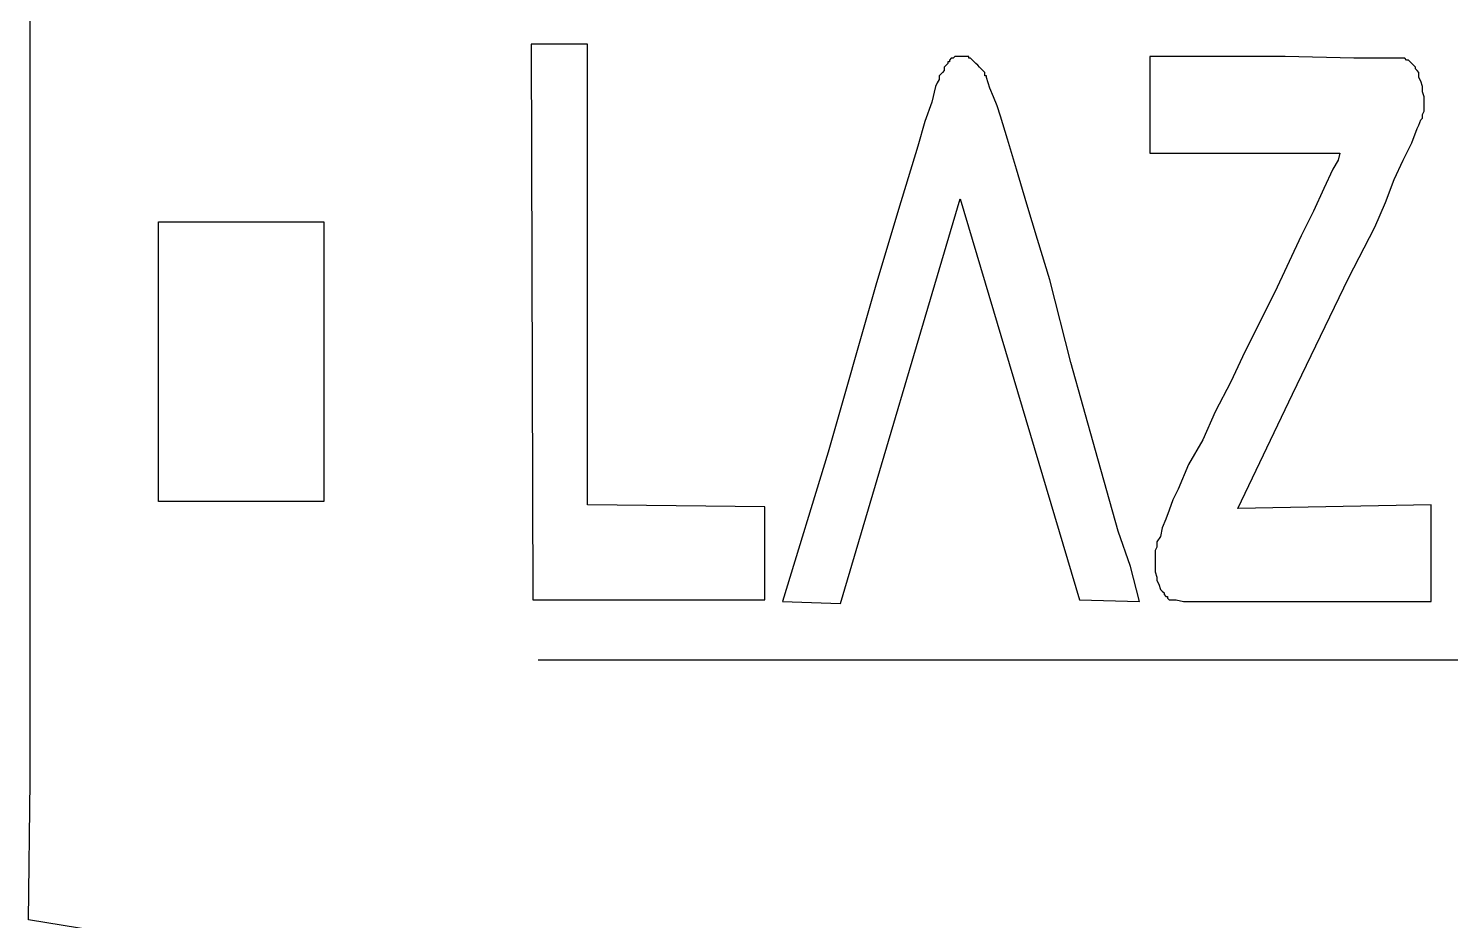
# Model space of a CAD drawing. Header units: centimetres. Extents: x -21.3 to 5.3, y 0.3 to 10.2.
# Drawn here: x -5.697 to -3.642, y 5.604 to 6.893 of the extents above; entities that cross this region are included whole.
import ezdxf

# ---------------------------------------------------------------- set-up
doc = ezdxf.new("R2010")
doc.units = ezdxf.units.CM
doc.header["$MEASUREMENT"] = 0
doc.layers.add('Layer 1', color=7, linetype='Continuous')

msp = doc.modelspace()

# ---------------------------------------------------------------- linework, layer by layer
at = {"layer": 'Layer 1'}
for points, knots in [([(-5.69414, 6.41269), (-5.69414, 6.41269), (-5.69414, 6.40761), (-5.69414, 6.40761), (-5.69414, 6.40761), (-5.69414, 6.40761), (-5.69414, 6.20949), (-5.69414, 6.20949), (-5.69414, 6.20949), (-5.69414, 6.20949), (-5.69414, 6.00629), (-5.69414, 6.00629), (-5.69414, 6.00629), (-5.69414, 6.00629), (-5.69414, 5.80563), (-5.69414, 5.80563), (-5.69414, 5.80563), (-5.69414, 5.80563), (-5.69668, 5.60497), (-5.69668, 5.60497), (-5.69668, 5.60497), (-5.69668, 5.60497), (-1.94764, 4.99283), (-1.94764, 4.99283), (-1.94764, 4.99283), (-1.94764, 4.99283), (-1.92478, 4.99283), (-1.92478, 4.99283), (-1.92478, 4.99283), (-1.92478, 4.99283), (-1.90446, 4.99537), (-1.90446, 4.99537), (-1.90446, 4.99537), (-1.90446, 4.99537), (-1.88668, 4.99791), (-1.88668, 4.99791), (-1.88668, 4.99791), (-1.88668, 4.99791), (-1.8689, 5.00299), (-1.8689, 5.00299), (-1.8689, 5.00299), (-1.8689, 5.00299), (-1.85366, 5.00553), (-1.85366, 5.00553), (-1.85366, 5.00553), (-1.85366, 5.00553), (-1.83842, 5.01315), (-1.83842, 5.01315), (-1.83842, 5.01315), (-1.83842, 5.01315), (-1.82826, 5.02077), (-1.82826, 5.02077), (-1.82826, 5.02077), (-1.82826, 5.02077), (-1.81556, 5.02839), (-1.81556, 5.02839), (-1.81556, 5.02839), (-1.81556, 5.02839), (-1.80286, 5.03855), (-1.80286, 5.03855), (-1.80286, 5.03855), (-1.80286, 5.03855), (-1.7927, 5.04871), (-1.7927, 5.04871), (-1.7927, 5.04871), (-1.7927, 5.04871), (-1.78254, 5.05887), (-1.78254, 5.05887), (-1.78254, 5.05887), (-1.78254, 5.05887), (-1.77238, 5.07157), (-1.77238, 5.07157), (-1.77238, 5.07157), (-1.77238, 5.07157), (-1.76476, 5.08427), (-1.76476, 5.08427), (-1.76476, 5.08427), (-1.76476, 5.08427), (-1.75714, 5.09697), (-1.75714, 5.09697), (-1.75714, 5.09697), (-1.75714, 5.09697), (-1.74952, 5.10967), (-1.74952, 5.10967), (-1.74952, 5.10967), (-1.74952, 5.10967), (-1.7419, 5.12237), (-1.7419, 5.12237), (-1.7419, 5.12237), (-1.7419, 5.12237), (-1.7292, 5.15031), (-1.7292, 5.15031), (-1.7292, 5.15031), (-1.7292, 5.15031), (-1.7165, 5.17825), (-1.7165, 5.17825), (-1.7165, 5.17825), (-1.7165, 5.17825), (-1.7038, 5.20619), (-1.7038, 5.20619), (-1.7038, 5.20619), (-1.7038, 5.20619), (-1.6911, 5.23667), (-1.6911, 5.23667), (-1.6911, 5.23667), (-1.6911, 5.23667), (-1.67586, 5.26461), (-1.67586, 5.26461), (-1.67586, 5.26461), (-1.67586, 5.26461), (-1.67078, 5.27731), (-1.67078, 5.27731), (-1.67078, 5.27731), (-1.67078, 5.27731), (-1.66316, 5.29255), (-1.66316, 5.29255), (-1.66316, 5.29255), (-1.66316, 5.29255), (-1.65554, 5.30525), (-1.65554, 5.30525), (-1.65554, 5.30525), (-1.65554, 5.30525), (-1.64538, 5.31795), (-1.64538, 5.31795), (-1.64538, 5.31795), (-1.64538, 5.31795), (-1.63522, 5.32557), (-1.63522, 5.32557), (-1.63522, 5.32557), (-1.63522, 5.32557), (-1.62506, 5.33827), (-1.62506, 5.33827), (-1.62506, 5.33827), (-1.62506, 5.33827), (-1.63268, 5.34843), (-1.63268, 5.34843), (-1.63268, 5.34843), (-1.63268, 5.34843), (-1.63776, 5.35859), (-1.63776, 5.35859), (-1.63776, 5.35859), (-1.63776, 5.35859), (-1.65046, 5.38145), (-1.65046, 5.38145), (-1.65046, 5.38145), (-1.65046, 5.38145), (-1.66062, 5.40431), (-1.66062, 5.40431), (-1.66062, 5.40431), (-1.66062, 5.40431), (-1.67078, 5.42971), (-1.67078, 5.42971), (-1.67078, 5.42971), (-1.67078, 5.42971), (-1.68602, 5.48305), (-1.68602, 5.48305), (-1.68602, 5.48305), (-1.68602, 5.48305), (-1.69364, 5.50591), (-1.69364, 5.50591), (-1.69364, 5.50591), (-1.69364, 5.50591), (-1.7038, 5.53131), (-1.7038, 5.53131), (-1.7038, 5.53131), (-1.7038, 5.53131), (-1.71396, 5.55671), (-1.71396, 5.55671), (-1.71396, 5.55671), (-1.71396, 5.55671), (-1.72412, 5.57957), (-1.72412, 5.57957), (-1.72412, 5.57957), (-1.72412, 5.57957), (-1.73174, 5.59227), (-1.73174, 5.59227), (-1.73174, 5.59227), (-1.73174, 5.59227), (-1.73682, 5.60243), (-1.73682, 5.60243), (-1.73682, 5.60243), (-1.73682, 5.60243), (-1.74444, 5.61259), (-1.74444, 5.61259), (-1.74444, 5.61259), (-1.74444, 5.61259), (-1.75206, 5.62275), (-1.75206, 5.62275), (-1.75206, 5.62275), (-1.75206, 5.62275), (-1.75968, 5.63291), (-1.75968, 5.63291), (-1.75968, 5.63291), (-1.75968, 5.63291), (-1.76984, 5.64053), (-1.76984, 5.64053), (-1.76984, 5.64053), (-1.76984, 5.64053), (-1.78, 5.64815), (-1.78, 5.64815), (-1.78, 5.64815), (-1.78, 5.64815), (-1.79016, 5.65577), (-1.79016, 5.65577), (-1.79016, 5.65577), (-1.79016, 5.65577), (-1.80032, 5.66339), (-1.80032, 5.66339), (-1.80032, 5.66339), (-1.80032, 5.66339), (-1.81302, 5.66847), (-1.81302, 5.66847), (-1.81302, 5.66847), (-1.81302, 5.66847), (-1.82572, 5.67355), (-1.82572, 5.67355), (-1.82572, 5.67355), (-1.82572, 5.67355), (-1.83588, 5.67863), (-1.83588, 5.67863), (-1.83588, 5.67863), (-1.83588, 5.67863), (-1.81048, 5.69133), (-1.81048, 5.69133), (-1.81048, 5.69133), (-1.81048, 5.69133), (-1.78254, 5.70657), (-1.78254, 5.70657), (-1.78254, 5.70657), (-1.78254, 5.70657), (-1.75714, 5.72181), (-1.75714, 5.72181), (-1.75714, 5.72181), (-1.75714, 5.72181), (-1.73174, 5.73959), (-1.73174, 5.73959), (-1.73174, 5.73959), (-1.73174, 5.73959), (-1.71142, 5.75737), (-1.71142, 5.75737), (-1.71142, 5.75737), (-1.71142, 5.75737), (-1.68856, 5.77769), (-1.68856, 5.77769), (-1.68856, 5.77769), (-1.68856, 5.77769), (-1.67078, 5.79547), (-1.67078, 5.79547), (-1.67078, 5.79547), (-1.67078, 5.79547), (-1.653, 5.81579), (-1.653, 5.81579), (-1.653, 5.81579), (-1.653, 5.81579), (-1.63776, 5.83611), (-1.63776, 5.83611), (-1.63776, 5.83611), (-1.63776, 5.83611), (-1.61998, 5.85897), (-1.61998, 5.85897), (-1.61998, 5.85897), (-1.61998, 5.85897), (-1.60474, 5.88183), (-1.60474, 5.88183), (-1.60474, 5.88183), (-1.60474, 5.88183), (-1.59204, 5.90723), (-1.59204, 5.90723), (-1.59204, 5.90723), (-1.59204, 5.90723), (-1.5768, 5.93009), (-1.5768, 5.93009), (-1.5768, 5.93009), (-1.5768, 5.93009), (-1.5641, 5.95549), (-1.5641, 5.95549), (-1.5641, 5.95549), (-1.5641, 5.95549), (-1.55394, 5.97835), (-1.55394, 5.97835), (-1.55394, 5.97835), (-1.55394, 5.97835), (-1.54124, 6.00375), (-1.54124, 6.00375), (-1.54124, 6.00375), (-1.54124, 6.00375), (-1.51838, 6.05709), (-1.51838, 6.05709), (-1.51838, 6.05709), (-1.51838, 6.05709), (-1.5006, 6.11043), (-1.5006, 6.11043), (-1.5006, 6.11043), (-1.5006, 6.11043), (-1.47774, 6.16123), (-1.47774, 6.16123), (-1.47774, 6.16123), (-1.47774, 6.16123), (-1.45488, 6.21457), (-1.45488, 6.21457), (-1.45488, 6.21457), (-1.45488, 6.21457), (-1.44218, 6.23997), (-1.44218, 6.23997), (-1.44218, 6.23997), (-1.44218, 6.23997), (-1.42948, 6.26537), (-1.42948, 6.26537), (-1.42948, 6.26537), (-1.42948, 6.26537), (-1.41678, 6.29077), (-1.41678, 6.29077), (-1.41678, 6.29077), (-1.41678, 6.29077), (-1.40408, 6.31617), (-1.40408, 6.31617), (-1.40408, 6.31617), (-1.40408, 6.31617), (-1.38884, 6.34157), (-1.38884, 6.34157), (-1.38884, 6.34157), (-1.38884, 6.34157), (-1.3736, 6.36443), (-1.3736, 6.36443), (-1.3736, 6.36443), (-1.3736, 6.36443), (-1.35836, 6.38983), (-1.35836, 6.38983), (-1.35836, 6.38983), (-1.35836, 6.38983), (-1.34312, 6.41269), (-1.34312, 6.41269), (-1.34312, 6.41269), (-1.34312, 6.41269), (-1.35836, 6.43555), (-1.35836, 6.43555), (-1.35836, 6.43555), (-1.35836, 6.43555), (-1.3736, 6.45841), (-1.3736, 6.45841), (-1.3736, 6.45841), (-1.3736, 6.45841), (-1.38884, 6.48127), (-1.38884, 6.48127), (-1.38884, 6.48127), (-1.38884, 6.48127), (-1.40408, 6.50667), (-1.40408, 6.50667), (-1.40408, 6.50667), (-1.40408, 6.50667), (-1.41678, 6.53207), (-1.41678, 6.53207), (-1.41678, 6.53207), (-1.41678, 6.53207), (-1.42948, 6.55747), (-1.42948, 6.55747), (-1.42948, 6.55747), (-1.42948, 6.55747), (-1.44218, 6.58541), (-1.44218, 6.58541), (-1.44218, 6.58541), (-1.44218, 6.58541), (-1.45488, 6.60827), (-1.45488, 6.60827), (-1.45488, 6.60827), (-1.45488, 6.60827), (-1.47774, 6.66161), (-1.47774, 6.66161), (-1.47774, 6.66161), (-1.47774, 6.66161), (-1.5006, 6.71495), (-1.5006, 6.71495), (-1.5006, 6.71495), (-1.5006, 6.71495), (-1.51838, 6.76575), (-1.51838, 6.76575), (-1.51838, 6.76575), (-1.51838, 6.76575), (-1.54124, 6.81909), (-1.54124, 6.81909), (-1.54124, 6.81909), (-1.54124, 6.81909), (-1.55394, 6.84449), (-1.55394, 6.84449), (-1.55394, 6.84449), (-1.55394, 6.84449), (-1.5641, 6.86989), (-1.5641, 6.86989), (-1.5641, 6.86989), (-1.5641, 6.86989), (-1.5768, 6.89529), (-1.5768, 6.89529), (-1.5768, 6.89529), (-1.5768, 6.89529), (-1.59204, 6.91561), (-1.59204, 6.91561), (-1.59204, 6.91561), (-1.59204, 6.91561), (-1.60474, 6.94101), (-1.60474, 6.94101), (-1.60474, 6.94101), (-1.60474, 6.94101), (-1.61998, 6.96387), (-1.61998, 6.96387), (-1.61998, 6.96387), (-1.61998, 6.96387), (-1.63776, 6.98673), (-1.63776, 6.98673), (-1.63776, 6.98673), (-1.63776, 6.98673), (-1.653, 7.00705), (-1.653, 7.00705), (-1.653, 7.00705), (-1.653, 7.00705), (-1.67078, 7.02737), (-1.67078, 7.02737), (-1.67078, 7.02737), (-1.67078, 7.02737), (-1.68856, 7.04769), (-1.68856, 7.04769), (-1.68856, 7.04769), (-1.68856, 7.04769), (-1.71142, 7.06801), (-1.71142, 7.06801), (-1.71142, 7.06801), (-1.71142, 7.06801), (-1.73174, 7.08325), (-1.73174, 7.08325), (-1.73174, 7.08325), (-1.73174, 7.08325), (-1.75714, 7.10103), (-1.75714, 7.10103), (-1.75714, 7.10103), (-1.75714, 7.10103), (-1.78254, 7.11627), (-1.78254, 7.11627), (-1.78254, 7.11627), (-1.78254, 7.11627), (-1.81048, 7.13151), (-1.81048, 7.13151), (-1.81048, 7.13151), (-1.81048, 7.13151), (-1.83588, 7.14421), (-1.83588, 7.14421), (-1.83588, 7.14421), (-1.83588, 7.14421), (-1.82572, 7.14929), (-1.82572, 7.14929), (-1.82572, 7.14929), (-1.82572, 7.14929), (-1.81302, 7.15437), (-1.81302, 7.15437), (-1.81302, 7.15437), (-1.81302, 7.15437), (-1.80032, 7.15945), (-1.80032, 7.15945), (-1.80032, 7.15945), (-1.80032, 7.15945), (-1.79016, 7.16707), (-1.79016, 7.16707), (-1.79016, 7.16707), (-1.79016, 7.16707), (-1.78, 7.17469), (-1.78, 7.17469), (-1.78, 7.17469), (-1.78, 7.17469), (-1.76984, 7.18231), (-1.76984, 7.18231), (-1.76984, 7.18231), (-1.76984, 7.18231), (-1.75968, 7.19247), (-1.75968, 7.19247), (-1.75968, 7.19247), (-1.75968, 7.19247), (-1.75206, 7.20009), (-1.75206, 7.20009), (-1.75206, 7.20009), (-1.75206, 7.20009), (-1.74444, 7.21025), (-1.74444, 7.21025), (-1.74444, 7.21025), (-1.74444, 7.21025), (-1.73682, 7.22295), (-1.73682, 7.22295), (-1.73682, 7.22295), (-1.73682, 7.22295), (-1.73174, 7.23057), (-1.73174, 7.23057), (-1.73174, 7.23057), (-1.73174, 7.23057), (-1.72412, 7.24073), (-1.72412, 7.24073), (-1.72412, 7.24073), (-1.72412, 7.24073), (-1.71396, 7.26613), (-1.71396, 7.26613), (-1.71396, 7.26613), (-1.71396, 7.26613), (-1.7038, 7.29153), (-1.7038, 7.29153), (-1.7038, 7.29153), (-1.7038, 7.29153), (-1.69364, 7.31693), (-1.69364, 7.31693), (-1.69364, 7.31693), (-1.69364, 7.31693), (-1.68602, 7.34233), (-1.68602, 7.34233), (-1.68602, 7.34233), (-1.68602, 7.34233), (-1.67078, 7.39313), (-1.67078, 7.39313), (-1.67078, 7.39313), (-1.67078, 7.39313), (-1.66062, 7.41599), (-1.66062, 7.41599), (-1.66062, 7.41599), (-1.66062, 7.41599), (-1.65046, 7.44139), (-1.65046, 7.44139), (-1.65046, 7.44139), (-1.65046, 7.44139), (-1.63776, 7.46425), (-1.63776, 7.46425), (-1.63776, 7.46425), (-1.63776, 7.46425), (-1.63268, 7.47441), (-1.63268, 7.47441), (-1.63268, 7.47441), (-1.63268, 7.47441), (-1.62506, 7.48457), (-1.62506, 7.48457), (-1.62506, 7.48457), (-1.62506, 7.48457), (-1.63522, 7.49473), (-1.63522, 7.49473), (-1.63522, 7.49473), (-1.63522, 7.49473), (-1.64538, 7.50743), (-1.64538, 7.50743), (-1.64538, 7.50743), (-1.64538, 7.50743), (-1.65554, 7.52013), (-1.65554, 7.52013), (-1.65554, 7.52013), (-1.65554, 7.52013), (-1.66316, 7.53283), (-1.66316, 7.53283), (-1.66316, 7.53283), (-1.66316, 7.53283), (-1.67078, 7.54553), (-1.67078, 7.54553), (-1.67078, 7.54553), (-1.67078, 7.54553), (-1.67586, 7.55823), (-1.67586, 7.55823), (-1.67586, 7.55823), (-1.67586, 7.55823), (-1.6911, 7.58617), (-1.6911, 7.58617), (-1.6911, 7.58617), (-1.6911, 7.58617), (-1.7038, 7.61665), (-1.7038, 7.61665), (-1.7038, 7.61665), (-1.7038, 7.61665), (-1.7165, 7.64459), (-1.7165, 7.64459), (-1.7165, 7.64459), (-1.7165, 7.64459), (-1.7292, 7.67507), (-1.7292, 7.67507), (-1.7292, 7.67507), (-1.7292, 7.67507), (-1.7419, 7.70301), (-1.7419, 7.70301), (-1.7419, 7.70301), (-1.7419, 7.70301), (-1.74952, 7.71317), (-1.74952, 7.71317), (-1.74952, 7.71317), (-1.74952, 7.71317), (-1.75714, 7.72587), (-1.75714, 7.72587), (-1.75714, 7.72587), (-1.75714, 7.72587), (-1.76476, 7.73857), (-1.76476, 7.73857), (-1.76476, 7.73857), (-1.76476, 7.73857), (-1.77238, 7.75127), (-1.77238, 7.75127), (-1.77238, 7.75127), (-1.77238, 7.75127), (-1.78254, 7.76397), (-1.78254, 7.76397), (-1.78254, 7.76397), (-1.78254, 7.76397), (-1.7927, 7.77413), (-1.7927, 7.77413), (-1.7927, 7.77413), (-1.7927, 7.77413), (-1.80286, 7.78429), (-1.80286, 7.78429), (-1.80286, 7.78429), (-1.80286, 7.78429), (-1.81556, 7.79445), (-1.81556, 7.79445), (-1.81556, 7.79445), (-1.81556, 7.79445), (-1.82826, 7.80207), (-1.82826, 7.80207), (-1.82826, 7.80207), (-1.82826, 7.80207), (-1.83842, 7.80969), (-1.83842, 7.80969), (-1.83842, 7.80969), (-1.83842, 7.80969), (-1.85366, 7.81731), (-1.85366, 7.81731), (-1.85366, 7.81731), (-1.85366, 7.81731), (-1.8689, 7.82239), (-1.8689, 7.82239), (-1.8689, 7.82239), (-1.8689, 7.82239), (-1.88668, 7.82747), (-1.88668, 7.82747), (-1.88668, 7.82747), (-1.88668, 7.82747), (-1.90446, 7.83001), (-1.90446, 7.83001), (-1.90446, 7.83001), (-1.90446, 7.83001), (-1.92478, 7.83255), (-1.92478, 7.83255), (-1.92478, 7.83255), (-1.92478, 7.83255), (-1.94764, 7.83255), (-1.94764, 7.83255), (-1.94764, 7.83255), (-1.94764, 7.83255), (-5.69668, 7.21787), (-5.69668, 7.21787), (-5.69668, 7.21787), (-5.69668, 7.21787), (-5.69414, 7.01721), (-5.69414, 7.01721), (-5.69414, 7.01721), (-5.69414, 7.01721), (-5.69414, 6.81401), (-5.69414, 6.81401), (-5.69414, 6.81401), (-5.69414, 6.81401), (-5.69414, 6.61335), (-5.69414, 6.61335), (-5.69414, 6.61335), (-5.69414, 6.61335), (-5.69414, 6.41523), (-5.69414, 6.41523), (-5.69414, 6.41523), (-5.69414, 6.41523), (-5.69414, 6.41269), (-5.69414, 6.41269)], [0, 0, 0, 0, 0.0060241, 0.0060241, 0.0060241, 0.0060241, 0.0120482, 0.0120482, 0.0120482, 0.0120482, 0.0180723, 0.0180723, 0.0180723, 0.0180723, 0.0240964, 0.0240964, 0.0240964, 0.0240964, 0.0301205, 0.0301205, 0.0301205, 0.0301205, 0.0361446, 0.0361446, 0.0361446, 0.0361446, 0.0421687, 0.0421687, 0.0421687, 0.0421687, 0.0481928, 0.0481928, 0.0481928, 0.0481928, 0.0542169, 0.0542169, 0.0542169, 0.0542169, 0.060241, 0.060241, 0.060241, 0.060241, 0.0662651, 0.0662651, 0.0662651, 0.0662651, 0.0722892, 0.0722892, 0.0722892, 0.0722892, 0.0783133, 0.0783133, 0.0783133, 0.0783133, 0.0843373, 0.0843373, 0.0843373, 0.0843373, 0.0903614, 0.0903614, 0.0903614, 0.0903614, 0.0963855, 0.0963855, 0.0963855, 0.0963855, 0.1024096, 0.1024096, 0.1024096, 0.1024096, 0.1084337, 0.1084337, 0.1084337, 0.1084337, 0.1144578, 0.1144578, 0.1144578, 0.1144578, 0.1204819, 0.1204819, 0.1204819, 0.1204819, 0.126506, 0.126506, 0.126506, 0.126506, 0.1325301, 0.1325301, 0.1325301, 0.1325301, 0.1385542, 0.1385542, 0.1385542, 0.1385542, 0.1445783, 0.1445783, 0.1445783, 0.1445783, 0.1506024, 0.1506024, 0.1506024, 0.1506024, 0.1566265, 0.1566265, 0.1566265, 0.1566265, 0.1626506, 0.1626506, 0.1626506, 0.1626506, 0.1686747, 0.1686747, 0.1686747, 0.1686747, 0.1746988, 0.1746988, 0.1746988, 0.1746988, 0.1807229, 0.1807229, 0.1807229, 0.1807229, 0.186747, 0.186747, 0.186747, 0.186747, 0.1927711, 0.1927711, 0.1927711, 0.1927711, 0.1987952, 0.1987952, 0.1987952, 0.1987952, 0.2048193, 0.2048193, 0.2048193, 0.2048193, 0.2108434, 0.2108434, 0.2108434, 0.2108434, 0.2168675, 0.2168675, 0.2168675, 0.2168675, 0.2228916, 0.2228916, 0.2228916, 0.2228916, 0.2289157, 0.2289157, 0.2289157, 0.2289157, 0.2349398, 0.2349398, 0.2349398, 0.2349398, 0.2409639, 0.2409639, 0.2409639, 0.2409639, 0.246988, 0.246988, 0.246988, 0.246988, 0.253012, 0.253012, 0.253012, 0.253012, 0.2590361, 0.2590361, 0.2590361, 0.2590361, 0.2650602, 0.2650602, 0.2650602, 0.2650602, 0.2710843, 0.2710843, 0.2710843, 0.2710843, 0.2771084, 0.2771084, 0.2771084, 0.2771084, 0.2831325, 0.2831325, 0.2831325, 0.2831325, 0.2891566, 0.2891566, 0.2891566, 0.2891566, 0.2951807, 0.2951807, 0.2951807, 0.2951807, 0.3012048, 0.3012048, 0.3012048, 0.3012048, 0.3072289, 0.3072289, 0.3072289, 0.3072289, 0.313253, 0.313253, 0.313253, 0.313253, 0.3192771, 0.3192771, 0.3192771, 0.3192771, 0.3253012, 0.3253012, 0.3253012, 0.3253012, 0.3313253, 0.3313253, 0.3313253, 0.3313253, 0.3373494, 0.3373494, 0.3373494, 0.3373494, 0.3433735, 0.3433735, 0.3433735, 0.3433735, 0.3493976, 0.3493976, 0.3493976, 0.3493976, 0.3554217, 0.3554217, 0.3554217, 0.3554217, 0.3614458, 0.3614458, 0.3614458, 0.3614458, 0.3674699, 0.3674699, 0.3674699, 0.3674699, 0.373494, 0.373494, 0.373494, 0.373494, 0.3795181, 0.3795181, 0.3795181, 0.3795181, 0.3855422, 0.3855422, 0.3855422, 0.3855422, 0.3915663, 0.3915663, 0.3915663, 0.3915663, 0.3975904, 0.3975904, 0.3975904, 0.3975904, 0.4036145, 0.4036145, 0.4036145, 0.4036145, 0.4096386, 0.4096386, 0.4096386, 0.4096386, 0.4156627, 0.4156627, 0.4156627, 0.4156627, 0.4216867, 0.4216867, 0.4216867, 0.4216867, 0.4277108, 0.4277108, 0.4277108, 0.4277108, 0.4337349, 0.4337349, 0.4337349, 0.4337349, 0.439759, 0.439759, 0.439759, 0.439759, 0.4457831, 0.4457831, 0.4457831, 0.4457831, 0.4518072, 0.4518072, 0.4518072, 0.4518072, 0.4578313, 0.4578313, 0.4578313, 0.4578313, 0.4638554, 0.4638554, 0.4638554, 0.4638554, 0.4698795, 0.4698795, 0.4698795, 0.4698795, 0.4759036, 0.4759036, 0.4759036, 0.4759036, 0.4819277, 0.4819277, 0.4819277, 0.4819277, 0.4879518, 0.4879518, 0.4879518, 0.4879518, 0.4939759, 0.4939759, 0.4939759, 0.4939759, 0.5, 0.5, 0.5, 0.5, 0.5060241, 0.5060241, 0.5060241, 0.5060241, 0.5120482, 0.5120482, 0.5120482, 0.5120482, 0.5180723, 0.5180723, 0.5180723, 0.5180723, 0.5240964, 0.5240964, 0.5240964, 0.5240964, 0.5301205, 0.5301205, 0.5301205, 0.5301205, 0.5361446, 0.5361446, 0.5361446, 0.5361446, 0.5421687, 0.5421687, 0.5421687, 0.5421687, 0.5481928, 0.5481928, 0.5481928, 0.5481928, 0.5542169, 0.5542169, 0.5542169, 0.5542169, 0.560241, 0.560241, 0.560241, 0.560241, 0.5662651, 0.5662651, 0.5662651, 0.5662651, 0.5722892, 0.5722892, 0.5722892, 0.5722892, 0.5783133, 0.5783133, 0.5783133, 0.5783133, 0.5843373, 0.5843373, 0.5843373, 0.5843373, 0.5903614, 0.5903614, 0.5903614, 0.5903614, 0.5963855, 0.5963855, 0.5963855, 0.5963855, 0.6024096, 0.6024096, 0.6024096, 0.6024096, 0.6084337, 0.6084337, 0.6084337, 0.6084337, 0.6144578, 0.6144578, 0.6144578, 0.6144578, 0.6204819, 0.6204819, 0.6204819, 0.6204819, 0.626506, 0.626506, 0.626506, 0.626506, 0.6325301, 0.6325301, 0.6325301, 0.6325301, 0.6385542, 0.6385542, 0.6385542, 0.6385542, 0.6445783, 0.6445783, 0.6445783, 0.6445783, 0.6506024, 0.6506024, 0.6506024, 0.6506024, 0.6566265, 0.6566265, 0.6566265, 0.6566265, 0.6626506, 0.6626506, 0.6626506, 0.6626506, 0.6686747, 0.6686747, 0.6686747, 0.6686747, 0.6746988, 0.6746988, 0.6746988, 0.6746988, 0.6807229, 0.6807229, 0.6807229, 0.6807229, 0.686747, 0.686747, 0.686747, 0.686747, 0.6927711, 0.6927711, 0.6927711, 0.6927711, 0.6987952, 0.6987952, 0.6987952, 0.6987952, 0.7048193, 0.7048193, 0.7048193, 0.7048193, 0.7108434, 0.7108434, 0.7108434, 0.7108434, 0.7168675, 0.7168675, 0.7168675, 0.7168675, 0.7228916, 0.7228916, 0.7228916, 0.7228916, 0.7289157, 0.7289157, 0.7289157, 0.7289157, 0.7349398, 0.7349398, 0.7349398, 0.7349398, 0.7409639, 0.7409639, 0.7409639, 0.7409639, 0.746988, 0.746988, 0.746988, 0.746988, 0.753012, 0.753012, 0.753012, 0.753012, 0.7590361, 0.7590361, 0.7590361, 0.7590361, 0.7650602, 0.7650602, 0.7650602, 0.7650602, 0.7710843, 0.7710843, 0.7710843, 0.7710843, 0.7771084, 0.7771084, 0.7771084, 0.7771084, 0.7831325, 0.7831325, 0.7831325, 0.7831325, 0.7891566, 0.7891566, 0.7891566, 0.7891566, 0.7951807, 0.7951807, 0.7951807, 0.7951807, 0.8012048, 0.8012048, 0.8012048, 0.8012048, 0.8072289, 0.8072289, 0.8072289, 0.8072289, 0.813253, 0.813253, 0.813253, 0.813253, 0.8192771, 0.8192771, 0.8192771, 0.8192771, 0.8253012, 0.8253012, 0.8253012, 0.8253012, 0.8313253, 0.8313253, 0.8313253, 0.8313253, 0.8373494, 0.8373494, 0.8373494, 0.8373494, 0.8433735, 0.8433735, 0.8433735, 0.8433735, 0.8493976, 0.8493976, 0.8493976, 0.8493976, 0.8554217, 0.8554217, 0.8554217, 0.8554217, 0.8614458, 0.8614458, 0.8614458, 0.8614458, 0.8674699, 0.8674699, 0.8674699, 0.8674699, 0.873494, 0.873494, 0.873494, 0.873494, 0.8795181, 0.8795181, 0.8795181, 0.8795181, 0.8855422, 0.8855422, 0.8855422, 0.8855422, 0.8915663, 0.8915663, 0.8915663, 0.8915663, 0.8975904, 0.8975904, 0.8975904, 0.8975904, 0.9036145, 0.9036145, 0.9036145, 0.9036145, 0.9096386, 0.9096386, 0.9096386, 0.9096386, 0.9156627, 0.9156627, 0.9156627, 0.9156627, 0.9216867, 0.9216867, 0.9216867, 0.9216867, 0.9277108, 0.9277108, 0.9277108, 0.9277108, 0.9337349, 0.9337349, 0.9337349, 0.9337349, 0.939759, 0.939759, 0.939759, 0.939759, 0.9457831, 0.9457831, 0.9457831, 0.9457831, 0.9518072, 0.9518072, 0.9518072, 0.9518072, 0.9578313, 0.9578313, 0.9578313, 0.9578313, 0.9638554, 0.9638554, 0.9638554, 0.9638554, 0.9698795, 0.9698795, 0.9698795, 0.9698795, 0.9759036, 0.9759036, 0.9759036, 0.9759036, 0.9819277, 0.9819277, 0.9819277, 0.9819277, 0.9879518, 0.9879518, 0.9879518, 0.9879518, 0.9939759, 0.9939759, 0.9939759, 0.9939759, 1, 1, 1, 1]), ([(-4.97024, 6.86989), (-4.97024, 6.86989), (-4.88896, 6.86989), (-4.88896, 6.86989), (-4.88896, 6.86989), (-4.88896, 6.86989), (-4.88896, 6.20441), (-4.88896, 6.20441), (-4.88896, 6.20441), (-4.88896, 6.20441), (-4.63242, 6.20187), (-4.63242, 6.20187), (-4.63242, 6.20187), (-4.63242, 6.20187), (-4.63242, 6.06725), (-4.63242, 6.06725), (-4.63242, 6.06725), (-4.63242, 6.06725), (-4.9677, 6.06725), (-4.9677, 6.06725), (-4.9677, 6.06725), (-4.9677, 6.06725), (-4.97024, 6.86989), (-4.97024, 6.86989)], [0, 0, 0, 0, 0.1666667, 0.1666667, 0.1666667, 0.1666667, 0.3333333, 0.3333333, 0.3333333, 0.3333333, 0.5, 0.5, 0.5, 0.5, 0.6666667, 0.6666667, 0.6666667, 0.6666667, 0.8333333, 0.8333333, 0.8333333, 0.8333333, 1, 1, 1, 1]), ([(-4.31492, 6.82417), (-4.31492, 6.82417), (-4.31238, 6.82417), (-4.31238, 6.82417), (-4.31238, 6.82417), (-4.31238, 6.82417), (-4.31238, 6.82163), (-4.31238, 6.82163), (-4.31238, 6.82163), (-4.31238, 6.82163), (-4.30984, 6.81401), (-4.30984, 6.81401), (-4.30984, 6.81401), (-4.30984, 6.81401), (-4.3073, 6.80639), (-4.3073, 6.80639), (-4.3073, 6.80639), (-4.3073, 6.80639), (-4.30222, 6.79369), (-4.30222, 6.79369), (-4.30222, 6.79369), (-4.30222, 6.79369), (-4.29714, 6.78099), (-4.29714, 6.78099), (-4.29714, 6.78099), (-4.29714, 6.78099), (-4.29206, 6.76575), (-4.29206, 6.76575), (-4.29206, 6.76575), (-4.29206, 6.76575), (-4.2819, 6.73273), (-4.2819, 6.73273), (-4.2819, 6.73273), (-4.2819, 6.73273), (-4.2692, 6.68955), (-4.2692, 6.68955), (-4.2692, 6.68955), (-4.2692, 6.68955), (-4.25396, 6.63875), (-4.25396, 6.63875), (-4.25396, 6.63875), (-4.25396, 6.63875), (-4.23872, 6.58795), (-4.23872, 6.58795), (-4.23872, 6.58795), (-4.23872, 6.58795), (-4.22094, 6.52953), (-4.22094, 6.52953), (-4.22094, 6.52953), (-4.22094, 6.52953), (-4.19046, 6.41015), (-4.19046, 6.41015), (-4.19046, 6.41015), (-4.19046, 6.41015), (-4.1549, 6.28315), (-4.1549, 6.28315), (-4.1549, 6.28315), (-4.1549, 6.28315), (-4.12188, 6.16631), (-4.12188, 6.16631), (-4.12188, 6.16631), (-4.12188, 6.16631), (-4.1041, 6.11551), (-4.1041, 6.11551), (-4.1041, 6.11551), (-4.1041, 6.11551), (-4.0914, 6.06471), (-4.0914, 6.06471), (-4.0914, 6.06471), (-4.0914, 6.06471), (-4.17776, 6.06725), (-4.17776, 6.06725), (-4.17776, 6.06725), (-4.17776, 6.06725), (-4.35048, 6.64637), (-4.35048, 6.64637), (-4.35048, 6.64637), (-4.35048, 6.64637), (-4.5232, 6.06217), (-4.5232, 6.06217), (-4.5232, 6.06217), (-4.5232, 6.06217), (-4.60702, 6.06471), (-4.60702, 6.06471), (-4.60702, 6.06471), (-4.60702, 6.06471), (-4.54098, 6.28061), (-4.54098, 6.28061), (-4.54098, 6.28061), (-4.54098, 6.28061), (-4.4724, 6.52191), (-4.4724, 6.52191), (-4.4724, 6.52191), (-4.4724, 6.52191), (-4.43938, 6.63113), (-4.43938, 6.63113), (-4.43938, 6.63113), (-4.43938, 6.63113), (-4.41144, 6.72257), (-4.41144, 6.72257), (-4.41144, 6.72257), (-4.41144, 6.72257), (-4.40128, 6.75813), (-4.40128, 6.75813), (-4.40128, 6.75813), (-4.40128, 6.75813), (-4.39112, 6.78607), (-4.39112, 6.78607), (-4.39112, 6.78607), (-4.39112, 6.78607), (-4.38604, 6.80893), (-4.38604, 6.80893), (-4.38604, 6.80893), (-4.38604, 6.80893), (-4.3835, 6.81401), (-4.3835, 6.81401), (-4.3835, 6.81401), (-4.3835, 6.81401), (-4.38096, 6.81909), (-4.38096, 6.81909), (-4.38096, 6.81909), (-4.38096, 6.81909), (-4.38096, 6.82417), (-4.38096, 6.82417), (-4.38096, 6.82417), (-4.38096, 6.82417), (-4.37842, 6.82671), (-4.37842, 6.82671), (-4.37842, 6.82671), (-4.37842, 6.82671), (-4.37588, 6.82925), (-4.37588, 6.82925), (-4.37588, 6.82925), (-4.37588, 6.82925), (-4.37334, 6.83179), (-4.37334, 6.83179), (-4.37334, 6.83179), (-4.37334, 6.83179), (-4.37334, 6.83687), (-4.37334, 6.83687), (-4.37334, 6.83687), (-4.37334, 6.83687), (-4.3708, 6.83941), (-4.3708, 6.83941), (-4.3708, 6.83941), (-4.3708, 6.83941), (-4.36826, 6.84195), (-4.36826, 6.84195), (-4.36826, 6.84195), (-4.36826, 6.84195), (-4.36826, 6.84449), (-4.36826, 6.84449), (-4.36826, 6.84449), (-4.36826, 6.84449), (-4.36572, 6.84449), (-4.36572, 6.84449), (-4.36572, 6.84449), (-4.36572, 6.84449), (-4.36572, 6.84703), (-4.36572, 6.84703), (-4.36572, 6.84703), (-4.36572, 6.84703), (-4.36318, 6.84957), (-4.36318, 6.84957), (-4.36318, 6.84957), (-4.36318, 6.84957), (-4.36064, 6.84957), (-4.36064, 6.84957), (-4.36064, 6.84957), (-4.36064, 6.84957), (-4.3581, 6.85211), (-4.3581, 6.85211), (-4.3581, 6.85211), (-4.3581, 6.85211), (-4.35556, 6.85211), (-4.35556, 6.85211), (-4.35556, 6.85211), (-4.35556, 6.85211), (-4.35302, 6.85211), (-4.35302, 6.85211), (-4.35302, 6.85211), (-4.35302, 6.85211), (-4.35048, 6.85211), (-4.35048, 6.85211), (-4.35048, 6.85211), (-4.35048, 6.85211), (-4.34794, 6.85211), (-4.34794, 6.85211), (-4.34794, 6.85211), (-4.34794, 6.85211), (-4.3454, 6.85211), (-4.3454, 6.85211), (-4.3454, 6.85211), (-4.3454, 6.85211), (-4.34286, 6.85211), (-4.34286, 6.85211), (-4.34286, 6.85211), (-4.34286, 6.85211), (-4.34032, 6.85211), (-4.34032, 6.85211), (-4.34032, 6.85211), (-4.34032, 6.85211), (-4.33778, 6.85211), (-4.33778, 6.85211), (-4.33778, 6.85211), (-4.33778, 6.85211), (-4.33778, 6.84957), (-4.33778, 6.84957), (-4.33778, 6.84957), (-4.33778, 6.84957), (-4.33524, 6.84957), (-4.33524, 6.84957), (-4.33524, 6.84957), (-4.33524, 6.84957), (-4.3327, 6.84703), (-4.3327, 6.84703), (-4.3327, 6.84703), (-4.3327, 6.84703), (-4.33016, 6.84449), (-4.33016, 6.84449), (-4.33016, 6.84449), (-4.33016, 6.84449), (-4.32762, 6.84195), (-4.32762, 6.84195), (-4.32762, 6.84195), (-4.32762, 6.84195), (-4.32508, 6.83941), (-4.32508, 6.83941), (-4.32508, 6.83941), (-4.32508, 6.83941), (-4.32254, 6.83687), (-4.32254, 6.83687), (-4.32254, 6.83687), (-4.32254, 6.83687), (-4.32, 6.83433), (-4.32, 6.83433), (-4.32, 6.83433), (-4.32, 6.83433), (-4.31746, 6.83179), (-4.31746, 6.83179), (-4.31746, 6.83179), (-4.31746, 6.83179), (-4.31492, 6.82925), (-4.31492, 6.82925), (-4.31492, 6.82925), (-4.31492, 6.82925), (-4.31492, 6.82417), (-4.31492, 6.82417)], [0, 0, 0, 0, 0.016129, 0.016129, 0.016129, 0.016129, 0.0322581, 0.0322581, 0.0322581, 0.0322581, 0.0483871, 0.0483871, 0.0483871, 0.0483871, 0.0645161, 0.0645161, 0.0645161, 0.0645161, 0.0806452, 0.0806452, 0.0806452, 0.0806452, 0.0967742, 0.0967742, 0.0967742, 0.0967742, 0.1129032, 0.1129032, 0.1129032, 0.1129032, 0.1290323, 0.1290323, 0.1290323, 0.1290323, 0.1451613, 0.1451613, 0.1451613, 0.1451613, 0.1612903, 0.1612903, 0.1612903, 0.1612903, 0.1774194, 0.1774194, 0.1774194, 0.1774194, 0.1935484, 0.1935484, 0.1935484, 0.1935484, 0.2096774, 0.2096774, 0.2096774, 0.2096774, 0.2258065, 0.2258065, 0.2258065, 0.2258065, 0.2419355, 0.2419355, 0.2419355, 0.2419355, 0.2580645, 0.2580645, 0.2580645, 0.2580645, 0.2741935, 0.2741935, 0.2741935, 0.2741935, 0.2903226, 0.2903226, 0.2903226, 0.2903226, 0.3064516, 0.3064516, 0.3064516, 0.3064516, 0.3225806, 0.3225806, 0.3225806, 0.3225806, 0.3387097, 0.3387097, 0.3387097, 0.3387097, 0.3548387, 0.3548387, 0.3548387, 0.3548387, 0.3709677, 0.3709677, 0.3709677, 0.3709677, 0.3870968, 0.3870968, 0.3870968, 0.3870968, 0.4032258, 0.4032258, 0.4032258, 0.4032258, 0.4193548, 0.4193548, 0.4193548, 0.4193548, 0.4354839, 0.4354839, 0.4354839, 0.4354839, 0.4516129, 0.4516129, 0.4516129, 0.4516129, 0.4677419, 0.4677419, 0.4677419, 0.4677419, 0.483871, 0.483871, 0.483871, 0.483871, 0.5, 0.5, 0.5, 0.5, 0.516129, 0.516129, 0.516129, 0.516129, 0.5322581, 0.5322581, 0.5322581, 0.5322581, 0.5483871, 0.5483871, 0.5483871, 0.5483871, 0.5645161, 0.5645161, 0.5645161, 0.5645161, 0.5806452, 0.5806452, 0.5806452, 0.5806452, 0.5967742, 0.5967742, 0.5967742, 0.5967742, 0.6129032, 0.6129032, 0.6129032, 0.6129032, 0.6290323, 0.6290323, 0.6290323, 0.6290323, 0.6451613, 0.6451613, 0.6451613, 0.6451613, 0.6612903, 0.6612903, 0.6612903, 0.6612903, 0.6774194, 0.6774194, 0.6774194, 0.6774194, 0.6935484, 0.6935484, 0.6935484, 0.6935484, 0.7096774, 0.7096774, 0.7096774, 0.7096774, 0.7258065, 0.7258065, 0.7258065, 0.7258065, 0.7419355, 0.7419355, 0.7419355, 0.7419355, 0.7580645, 0.7580645, 0.7580645, 0.7580645, 0.7741935, 0.7741935, 0.7741935, 0.7741935, 0.7903226, 0.7903226, 0.7903226, 0.7903226, 0.8064516, 0.8064516, 0.8064516, 0.8064516, 0.8225806, 0.8225806, 0.8225806, 0.8225806, 0.8387097, 0.8387097, 0.8387097, 0.8387097, 0.8548387, 0.8548387, 0.8548387, 0.8548387, 0.8709677, 0.8709677, 0.8709677, 0.8709677, 0.8870968, 0.8870968, 0.8870968, 0.8870968, 0.9032258, 0.9032258, 0.9032258, 0.9032258, 0.9193548, 0.9193548, 0.9193548, 0.9193548, 0.9354839, 0.9354839, 0.9354839, 0.9354839, 0.9516129, 0.9516129, 0.9516129, 0.9516129, 0.9677419, 0.9677419, 0.9677419, 0.9677419, 0.983871, 0.983871, 0.983871, 0.983871, 1, 1, 1, 1]), ([(-3.7104, 6.84957), (-3.7104, 6.84957), (-3.70786, 6.84957), (-3.70786, 6.84957), (-3.70786, 6.84957), (-3.70786, 6.84957), (-3.70532, 6.84703), (-3.70532, 6.84703), (-3.70532, 6.84703), (-3.70532, 6.84703), (-3.70278, 6.84703), (-3.70278, 6.84703), (-3.70278, 6.84703), (-3.70278, 6.84703), (-3.70278, 6.84703), (-3.70278, 6.84703), (-3.70278, 6.84703), (-3.70278, 6.84703), (-3.70024, 6.84449), (-3.70024, 6.84449), (-3.70024, 6.84449), (-3.70024, 6.84449), (-3.6977, 6.84195), (-3.6977, 6.84195), (-3.6977, 6.84195), (-3.6977, 6.84195), (-3.6977, 6.84195), (-3.6977, 6.84195), (-3.6977, 6.84195), (-3.6977, 6.84195), (-3.69516, 6.83941), (-3.69516, 6.83941), (-3.69516, 6.83941), (-3.69516, 6.83941), (-3.69262, 6.83687), (-3.69262, 6.83687), (-3.69262, 6.83687), (-3.69262, 6.83687), (-3.69262, 6.83433), (-3.69262, 6.83433), (-3.69262, 6.83433), (-3.69262, 6.83433), (-3.69008, 6.83179), (-3.69008, 6.83179), (-3.69008, 6.83179), (-3.69008, 6.83179), (-3.68754, 6.82925), (-3.68754, 6.82925), (-3.68754, 6.82925), (-3.68754, 6.82925), (-3.68754, 6.82163), (-3.68754, 6.82163), (-3.68754, 6.82163), (-3.68754, 6.82163), (-3.685, 6.81655), (-3.685, 6.81655), (-3.685, 6.81655), (-3.685, 6.81655), (-3.68246, 6.80893), (-3.68246, 6.80893), (-3.68246, 6.80893), (-3.68246, 6.80893), (-3.68246, 6.80131), (-3.68246, 6.80131), (-3.68246, 6.80131), (-3.68246, 6.80131), (-3.67992, 6.79369), (-3.67992, 6.79369), (-3.67992, 6.79369), (-3.67992, 6.79369), (-3.67992, 6.78607), (-3.67992, 6.78607), (-3.67992, 6.78607), (-3.67992, 6.78607), (-3.67992, 6.77845), (-3.67992, 6.77845), (-3.67992, 6.77845), (-3.67992, 6.77845), (-3.67992, 6.77591), (-3.67992, 6.77591), (-3.67992, 6.77591), (-3.67992, 6.77591), (-3.67992, 6.77337), (-3.67992, 6.77337), (-3.67992, 6.77337), (-3.67992, 6.77337), (-3.68246, 6.76829), (-3.68246, 6.76829), (-3.68246, 6.76829), (-3.68246, 6.76829), (-3.68246, 6.76575), (-3.68246, 6.76575), (-3.68246, 6.76575), (-3.68246, 6.76575), (-3.68246, 6.76321), (-3.68246, 6.76321), (-3.68246, 6.76321), (-3.68246, 6.76321), (-3.685, 6.76067), (-3.685, 6.76067), (-3.685, 6.76067), (-3.685, 6.76067), (-3.68754, 6.75305), (-3.68754, 6.75305), (-3.68754, 6.75305), (-3.68754, 6.75305), (-3.69008, 6.74797), (-3.69008, 6.74797), (-3.69008, 6.74797), (-3.69008, 6.74797), (-3.6977, 6.72765), (-3.6977, 6.72765), (-3.6977, 6.72765), (-3.6977, 6.72765), (-3.7104, 6.70225), (-3.7104, 6.70225), (-3.7104, 6.70225), (-3.7104, 6.70225), (-3.7231, 6.67431), (-3.7231, 6.67431), (-3.7231, 6.67431), (-3.7231, 6.67431), (-3.7358, 6.64129), (-3.7358, 6.64129), (-3.7358, 6.64129), (-3.7358, 6.64129), (-3.75104, 6.60573), (-3.75104, 6.60573), (-3.75104, 6.60573), (-3.75104, 6.60573), (-3.78914, 6.53207), (-3.78914, 6.53207), (-3.78914, 6.53207), (-3.78914, 6.53207), (-3.82978, 6.44825), (-3.82978, 6.44825), (-3.82978, 6.44825), (-3.82978, 6.44825), (-3.87042, 6.36443), (-3.87042, 6.36443), (-3.87042, 6.36443), (-3.87042, 6.36443), (-3.94916, 6.19933), (-3.94916, 6.19933), (-3.94916, 6.19933), (-3.94916, 6.19933), (-3.66976, 6.20441), (-3.66976, 6.20441), (-3.66976, 6.20441), (-3.66976, 6.20441), (-3.66976, 6.06471), (-3.66976, 6.06471), (-3.66976, 6.06471), (-3.66976, 6.06471), (-3.75866, 6.06471), (-3.75866, 6.06471), (-3.75866, 6.06471), (-3.75866, 6.06471), (-3.81708, 6.06471), (-3.81708, 6.06471), (-3.81708, 6.06471), (-3.81708, 6.06471), (-3.88058, 6.06471), (-3.88058, 6.06471), (-3.88058, 6.06471), (-3.88058, 6.06471), (-3.939, 6.06471), (-3.939, 6.06471), (-3.939, 6.06471), (-3.939, 6.06471), (-3.9898, 6.06471), (-3.9898, 6.06471), (-3.9898, 6.06471), (-3.9898, 6.06471), (-4.01012, 6.06471), (-4.01012, 6.06471), (-4.01012, 6.06471), (-4.01012, 6.06471), (-4.0279, 6.06471), (-4.0279, 6.06471), (-4.0279, 6.06471), (-4.0279, 6.06471), (-4.03806, 6.06725), (-4.03806, 6.06725), (-4.03806, 6.06725), (-4.03806, 6.06725), (-4.04314, 6.06725), (-4.04314, 6.06725), (-4.04314, 6.06725), (-4.04314, 6.06725), (-4.04568, 6.06725), (-4.04568, 6.06725), (-4.04568, 6.06725), (-4.04568, 6.06725), (-4.04822, 6.06725), (-4.04822, 6.06725), (-4.04822, 6.06725), (-4.04822, 6.06725), (-4.05076, 6.06979), (-4.05076, 6.06979), (-4.05076, 6.06979), (-4.05076, 6.06979), (-4.05076, 6.06979), (-4.05076, 6.06979), (-4.05076, 6.06979), (-4.05076, 6.06979), (-4.05076, 6.07233), (-4.05076, 6.07233), (-4.05076, 6.07233), (-4.05076, 6.07233), (-4.0533, 6.07233), (-4.0533, 6.07233), (-4.0533, 6.07233), (-4.0533, 6.07233), (-4.05584, 6.07487), (-4.05584, 6.07487), (-4.05584, 6.07487), (-4.05584, 6.07487), (-4.05584, 6.07741), (-4.05584, 6.07741), (-4.05584, 6.07741), (-4.05584, 6.07741), (-4.05838, 6.07995), (-4.05838, 6.07995), (-4.05838, 6.07995), (-4.05838, 6.07995), (-4.05838, 6.07995), (-4.05838, 6.07995), (-4.05838, 6.07995), (-4.05838, 6.07995), (-4.06092, 6.08249), (-4.06092, 6.08249), (-4.06092, 6.08249), (-4.06092, 6.08249), (-4.06346, 6.09011), (-4.06346, 6.09011), (-4.06346, 6.09011), (-4.06346, 6.09011), (-4.066, 6.09519), (-4.066, 6.09519), (-4.066, 6.09519), (-4.066, 6.09519), (-4.066, 6.10027), (-4.066, 6.10027), (-4.066, 6.10027), (-4.066, 6.10027), (-4.06854, 6.10789), (-4.06854, 6.10789), (-4.06854, 6.10789), (-4.06854, 6.10789), (-4.06854, 6.11297), (-4.06854, 6.11297), (-4.06854, 6.11297), (-4.06854, 6.11297), (-4.06854, 6.11805), (-4.06854, 6.11805), (-4.06854, 6.11805), (-4.06854, 6.11805), (-4.06854, 6.12567), (-4.06854, 6.12567), (-4.06854, 6.12567), (-4.06854, 6.12567), (-4.06854, 6.13075), (-4.06854, 6.13075), (-4.06854, 6.13075), (-4.06854, 6.13075), (-4.06854, 6.13837), (-4.06854, 6.13837), (-4.06854, 6.13837), (-4.06854, 6.13837), (-4.066, 6.14345), (-4.066, 6.14345), (-4.066, 6.14345), (-4.066, 6.14345), (-4.066, 6.15107), (-4.066, 6.15107), (-4.066, 6.15107), (-4.066, 6.15107), (-4.06092, 6.15869), (-4.06092, 6.15869), (-4.06092, 6.15869), (-4.06092, 6.15869), (-4.05838, 6.17139), (-4.05838, 6.17139), (-4.05838, 6.17139), (-4.05838, 6.17139), (-4.0533, 6.18409), (-4.0533, 6.18409), (-4.0533, 6.18409), (-4.0533, 6.18409), (-4.04822, 6.19679), (-4.04822, 6.19679), (-4.04822, 6.19679), (-4.04822, 6.19679), (-4.04314, 6.21203), (-4.04314, 6.21203), (-4.04314, 6.21203), (-4.04314, 6.21203), (-4.03552, 6.22727), (-4.03552, 6.22727), (-4.03552, 6.22727), (-4.03552, 6.22727), (-4.02028, 6.26283), (-4.02028, 6.26283), (-4.02028, 6.26283), (-4.02028, 6.26283), (-3.99996, 6.29839), (-3.99996, 6.29839), (-3.99996, 6.29839), (-3.99996, 6.29839), (-3.98218, 6.33903), (-3.98218, 6.33903), (-3.98218, 6.33903), (-3.98218, 6.33903), (-3.95932, 6.38221), (-3.95932, 6.38221), (-3.95932, 6.38221), (-3.95932, 6.38221), (-3.939, 6.42539), (-3.939, 6.42539), (-3.939, 6.42539), (-3.939, 6.42539), (-3.89582, 6.51175), (-3.89582, 6.51175), (-3.89582, 6.51175), (-3.89582, 6.51175), (-3.85772, 6.59303), (-3.85772, 6.59303), (-3.85772, 6.59303), (-3.85772, 6.59303), (-3.83994, 6.62859), (-3.83994, 6.62859), (-3.83994, 6.62859), (-3.83994, 6.62859), (-3.8247, 6.66161), (-3.8247, 6.66161), (-3.8247, 6.66161), (-3.8247, 6.66161), (-3.812, 6.68955), (-3.812, 6.68955), (-3.812, 6.68955), (-3.812, 6.68955), (-3.80438, 6.70225), (-3.80438, 6.70225), (-3.80438, 6.70225), (-3.80438, 6.70225), (-3.80184, 6.71241), (-3.80184, 6.71241), (-3.80184, 6.71241), (-3.80184, 6.71241), (-4.07616, 6.71241), (-4.07616, 6.71241), (-4.07616, 6.71241), (-4.07616, 6.71241), (-4.07616, 6.85211), (-4.07616, 6.85211), (-4.07616, 6.85211), (-4.07616, 6.85211), (-3.98472, 6.85211), (-3.98472, 6.85211), (-3.98472, 6.85211), (-3.98472, 6.85211), (-3.88058, 6.85211), (-3.88058, 6.85211), (-3.88058, 6.85211), (-3.88058, 6.85211), (-3.78152, 6.84957), (-3.78152, 6.84957), (-3.78152, 6.84957), (-3.78152, 6.84957), (-3.73834, 6.84957), (-3.73834, 6.84957), (-3.73834, 6.84957), (-3.73834, 6.84957), (-3.7104, 6.84957), (-3.7104, 6.84957)], [0, 0, 0, 0, 0.0106383, 0.0106383, 0.0106383, 0.0106383, 0.0212766, 0.0212766, 0.0212766, 0.0212766, 0.0319149, 0.0319149, 0.0319149, 0.0319149, 0.0425532, 0.0425532, 0.0425532, 0.0425532, 0.0531915, 0.0531915, 0.0531915, 0.0531915, 0.0638298, 0.0638298, 0.0638298, 0.0638298, 0.0744681, 0.0744681, 0.0744681, 0.0744681, 0.0851064, 0.0851064, 0.0851064, 0.0851064, 0.0957447, 0.0957447, 0.0957447, 0.0957447, 0.106383, 0.106383, 0.106383, 0.106383, 0.1170213, 0.1170213, 0.1170213, 0.1170213, 0.1276596, 0.1276596, 0.1276596, 0.1276596, 0.1382979, 0.1382979, 0.1382979, 0.1382979, 0.1489362, 0.1489362, 0.1489362, 0.1489362, 0.1595745, 0.1595745, 0.1595745, 0.1595745, 0.1702128, 0.1702128, 0.1702128, 0.1702128, 0.1808511, 0.1808511, 0.1808511, 0.1808511, 0.1914894, 0.1914894, 0.1914894, 0.1914894, 0.2021277, 0.2021277, 0.2021277, 0.2021277, 0.212766, 0.212766, 0.212766, 0.212766, 0.2234043, 0.2234043, 0.2234043, 0.2234043, 0.2340426, 0.2340426, 0.2340426, 0.2340426, 0.2446809, 0.2446809, 0.2446809, 0.2446809, 0.2553191, 0.2553191, 0.2553191, 0.2553191, 0.2659574, 0.2659574, 0.2659574, 0.2659574, 0.2765957, 0.2765957, 0.2765957, 0.2765957, 0.287234, 0.287234, 0.287234, 0.287234, 0.2978723, 0.2978723, 0.2978723, 0.2978723, 0.3085106, 0.3085106, 0.3085106, 0.3085106, 0.3191489, 0.3191489, 0.3191489, 0.3191489, 0.3297872, 0.3297872, 0.3297872, 0.3297872, 0.3404255, 0.3404255, 0.3404255, 0.3404255, 0.3510638, 0.3510638, 0.3510638, 0.3510638, 0.3617021, 0.3617021, 0.3617021, 0.3617021, 0.3723404, 0.3723404, 0.3723404, 0.3723404, 0.3829787, 0.3829787, 0.3829787, 0.3829787, 0.393617, 0.393617, 0.393617, 0.393617, 0.4042553, 0.4042553, 0.4042553, 0.4042553, 0.4148936, 0.4148936, 0.4148936, 0.4148936, 0.4255319, 0.4255319, 0.4255319, 0.4255319, 0.4361702, 0.4361702, 0.4361702, 0.4361702, 0.4468085, 0.4468085, 0.4468085, 0.4468085, 0.4574468, 0.4574468, 0.4574468, 0.4574468, 0.4680851, 0.4680851, 0.4680851, 0.4680851, 0.4787234, 0.4787234, 0.4787234, 0.4787234, 0.4893617, 0.4893617, 0.4893617, 0.4893617, 0.5, 0.5, 0.5, 0.5, 0.5106383, 0.5106383, 0.5106383, 0.5106383, 0.5212766, 0.5212766, 0.5212766, 0.5212766, 0.5319149, 0.5319149, 0.5319149, 0.5319149, 0.5425532, 0.5425532, 0.5425532, 0.5425532, 0.5531915, 0.5531915, 0.5531915, 0.5531915, 0.5638298, 0.5638298, 0.5638298, 0.5638298, 0.5744681, 0.5744681, 0.5744681, 0.5744681, 0.5851064, 0.5851064, 0.5851064, 0.5851064, 0.5957447, 0.5957447, 0.5957447, 0.5957447, 0.606383, 0.606383, 0.606383, 0.606383, 0.6170213, 0.6170213, 0.6170213, 0.6170213, 0.6276596, 0.6276596, 0.6276596, 0.6276596, 0.6382979, 0.6382979, 0.6382979, 0.6382979, 0.6489362, 0.6489362, 0.6489362, 0.6489362, 0.6595745, 0.6595745, 0.6595745, 0.6595745, 0.6702128, 0.6702128, 0.6702128, 0.6702128, 0.6808511, 0.6808511, 0.6808511, 0.6808511, 0.6914894, 0.6914894, 0.6914894, 0.6914894, 0.7021277, 0.7021277, 0.7021277, 0.7021277, 0.712766, 0.712766, 0.712766, 0.712766, 0.7234043, 0.7234043, 0.7234043, 0.7234043, 0.7340426, 0.7340426, 0.7340426, 0.7340426, 0.7446809, 0.7446809, 0.7446809, 0.7446809, 0.7553191, 0.7553191, 0.7553191, 0.7553191, 0.7659574, 0.7659574, 0.7659574, 0.7659574, 0.7765957, 0.7765957, 0.7765957, 0.7765957, 0.787234, 0.787234, 0.787234, 0.787234, 0.7978723, 0.7978723, 0.7978723, 0.7978723, 0.8085106, 0.8085106, 0.8085106, 0.8085106, 0.8191489, 0.8191489, 0.8191489, 0.8191489, 0.8297872, 0.8297872, 0.8297872, 0.8297872, 0.8404255, 0.8404255, 0.8404255, 0.8404255, 0.8510638, 0.8510638, 0.8510638, 0.8510638, 0.8617021, 0.8617021, 0.8617021, 0.8617021, 0.8723404, 0.8723404, 0.8723404, 0.8723404, 0.8829787, 0.8829787, 0.8829787, 0.8829787, 0.893617, 0.893617, 0.893617, 0.893617, 0.9042553, 0.9042553, 0.9042553, 0.9042553, 0.9148936, 0.9148936, 0.9148936, 0.9148936, 0.9255319, 0.9255319, 0.9255319, 0.9255319, 0.9361702, 0.9361702, 0.9361702, 0.9361702, 0.9468085, 0.9468085, 0.9468085, 0.9468085, 0.9574468, 0.9574468, 0.9574468, 0.9574468, 0.9680851, 0.9680851, 0.9680851, 0.9680851, 0.9787234, 0.9787234, 0.9787234, 0.9787234, 0.9893617, 0.9893617, 0.9893617, 0.9893617, 1, 1, 1, 1]), ([(-5.50872, 6.20949), (-5.50872, 6.20949), (-5.26996, 6.20949), (-5.26996, 6.20949), (-5.26996, 6.20949), (-5.26996, 6.20949), (-5.26996, 6.61335), (-5.26996, 6.61335), (-5.26996, 6.61335), (-5.26996, 6.61335), (-5.50872, 6.61335), (-5.50872, 6.61335), (-5.50872, 6.61335), (-5.50872, 6.61335), (-5.50872, 6.20949), (-5.50872, 6.20949)], [0, 0, 0, 0, 0.25, 0.25, 0.25, 0.25, 0.5, 0.5, 0.5, 0.5, 0.75, 0.75, 0.75, 0.75, 1, 1, 1, 1])]:
    msp.add_open_spline(points, degree=3, knots=knots, dxfattribs=at)
msp.add_open_spline([(-4.96008, 5.98089), (-4.96008, 5.98089), (-2.66138, 5.98089), (-2.66138, 5.98089)], degree=3, dxfattribs=at)

doc.saveas('drawing.dxf')
